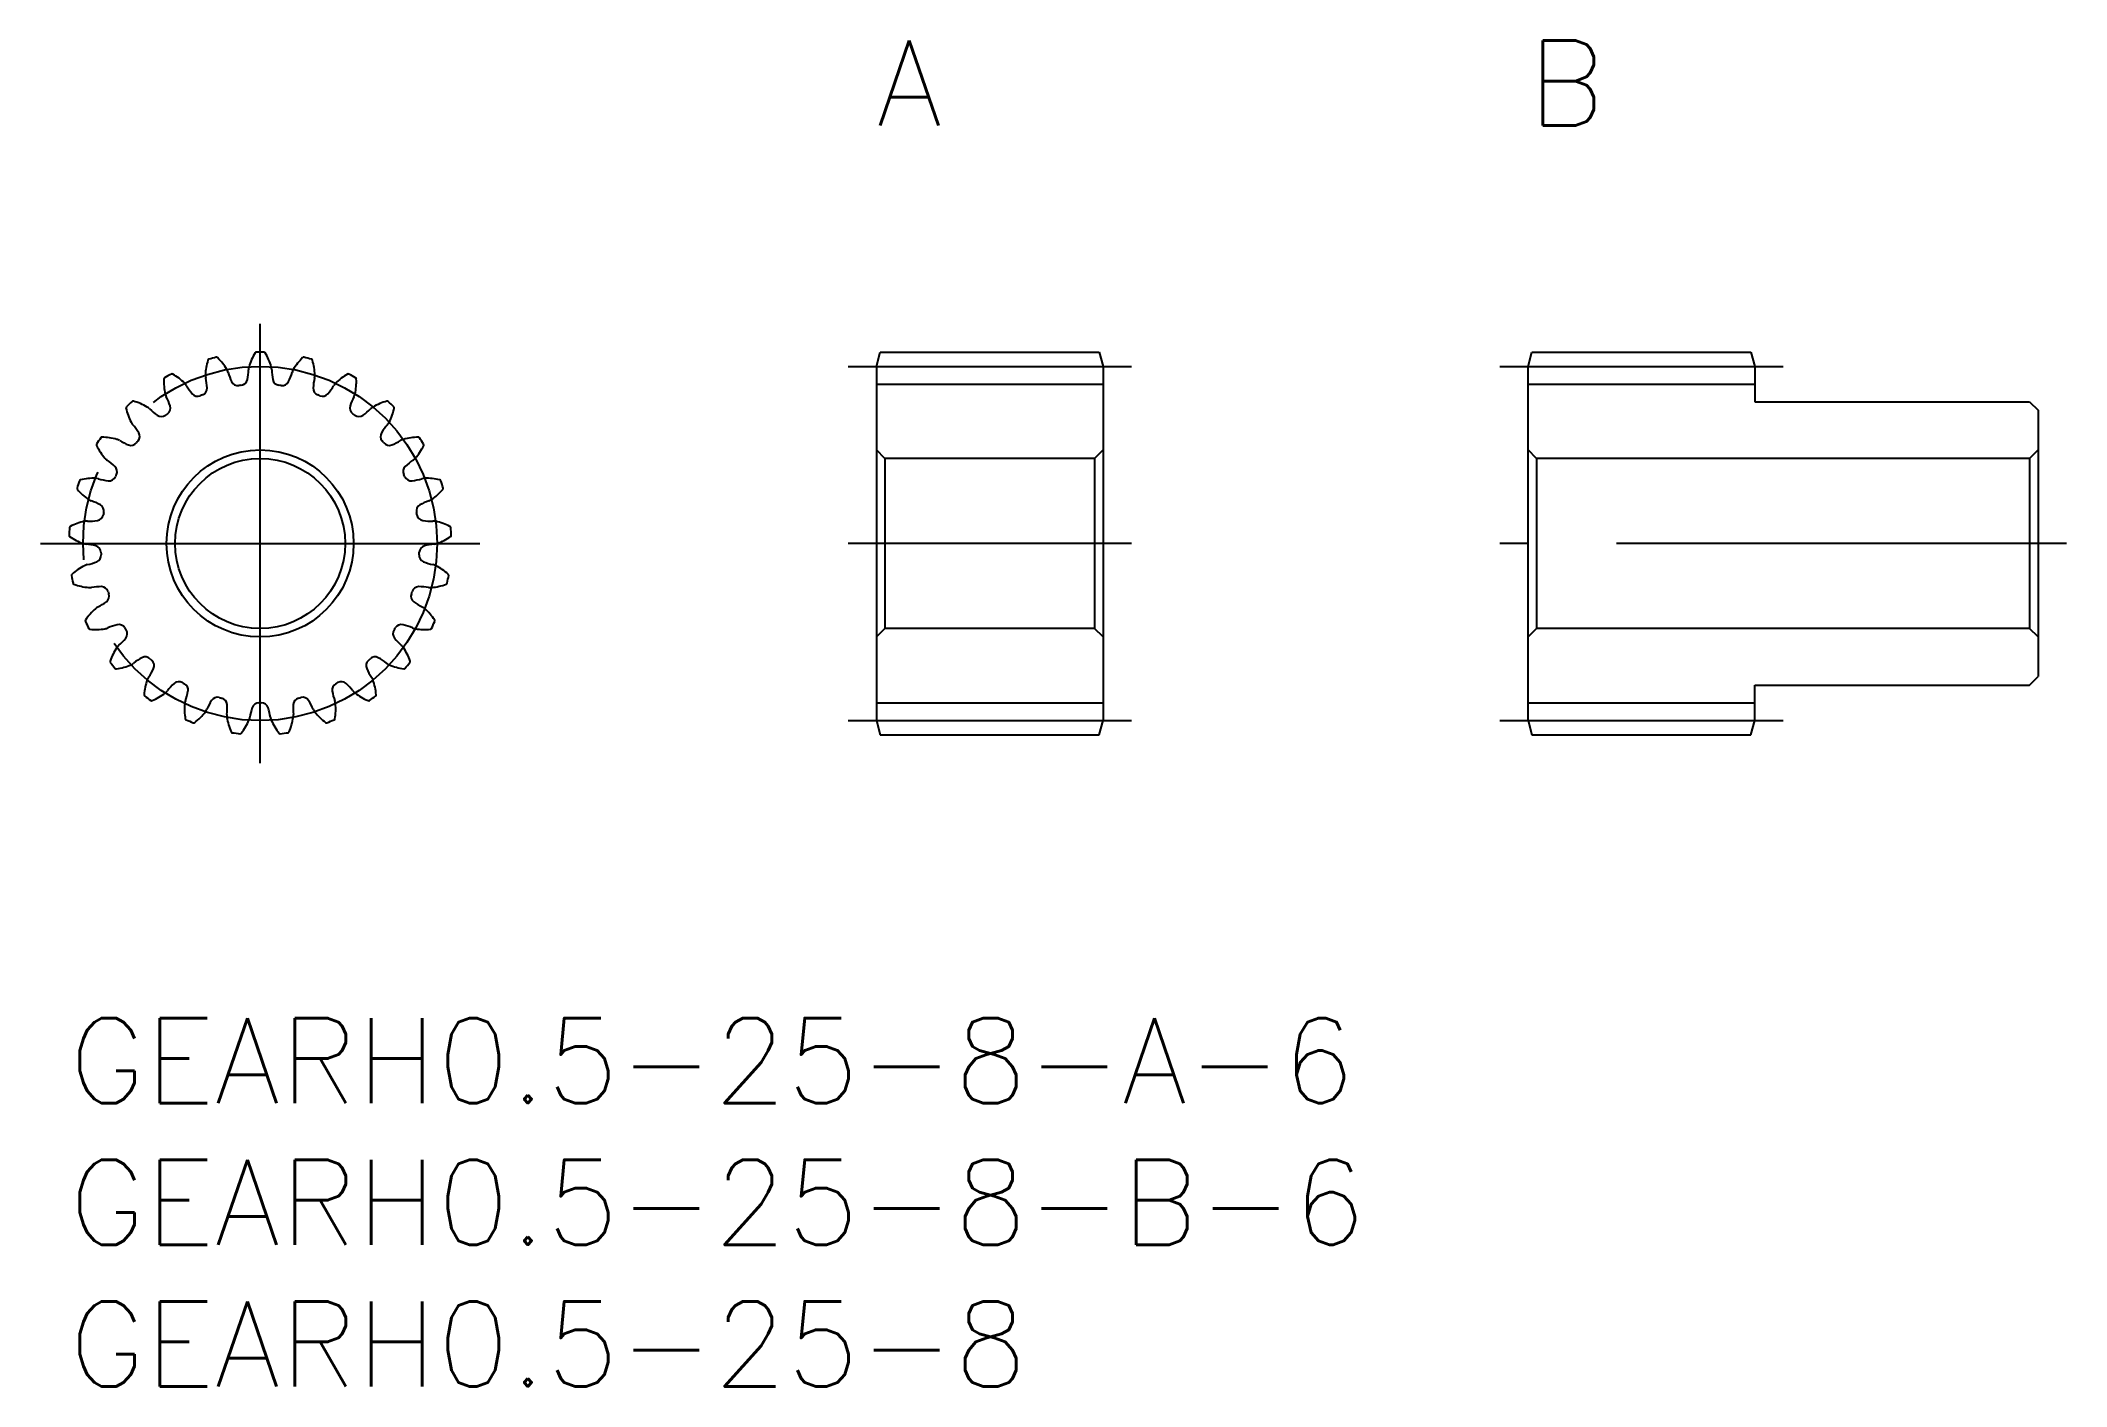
# Model space of a CAD drawing. Extents: x -1 to 70.5, y -13 to 34.5.
import ezdxf

# ---------------------------------------------------------------- set-up
doc = ezdxf.new("R2010")
doc.units = 0
doc.header["$LTSCALE"] = 0.5
doc.linetypes.add('CENTER', pattern=[50.8, 31.75, -6.35, 6.35, -6.35])
for name, color, linetype in [('MSM_CENTER', 1, 'CENTER'), ('MSM_CONTINUOUS', 7, 'CONTINUOUS'), ('MSM_PART_NUMBER', 7, 'CONTINUOUS')]:
    doc.layers.add(name, color=color, linetype=linetype)
doc.styles.get("Standard").update_dxf_attribs({"font": 'txt.shx', "height": 3, "bigfont": 'bigfont.shx'})

# ---------------------------------------------------------------- blocks, each defined once
blk = doc.blocks.new('*U2')
at = {"layer": 'MSM_PART_NUMBER'}
blk.add_text('GEARH0.5-25-8-A-6', height=3, dxfattribs=at).set_placement((0, -3))
blk = doc.blocks.new('*U3')
at = {"layer": 'MSM_PART_NUMBER'}
blk.add_text('GEARH0.5-25-8-B-6', height=3, dxfattribs=at).set_placement((0, -8))
blk = doc.blocks.new('*U4')
at = {"layer": 'MSM_PART_NUMBER'}
blk.add_text('GEARH0.5-25-8', height=3, dxfattribs=at).set_placement((0, -13))

msp = doc.modelspace()

# ---------------------------------------------------------------- linework, layer by layer
at = {"layer": 'MSM_CENTER'}
for p, q in [((6.75, 9), (6.75, 24.5)), ((27.5, 23), (37.5, 23)), ((50.5, 23), (60.5, 23)), ((-1, 16.75), (14.5, 16.75)), ((37.5, 16.75), (27.5, 16.75)), ((70.5, 16.75), (50.5, 16.75)), ((27.5, 10.5), (37.5, 10.5)), ((50.5, 10.5), (60.5, 10.5))]:
    msp.add_line(p, q, dxfattribs=at)
msp.add_circle((6.75, 16.75), 6.25, dxfattribs=at)
at = {"layer": 'MSM_CONTINUOUS'}
for p, q in [((28.5, 23), (28.634, 23.5)), ((28.5, 23), (28.5, 10.5)), ((28.634, 23.5), (36.366, 23.5)), ((36.366, 23.5), (36.5, 23)), ((36.5, 23), (36.5, 10.5)), ((51.5, 23), (51.634, 23.5)), ((51.5, 10.5), (51.5, 23)), ((51.634, 23.5), (59.366, 23.5)), ((59.366, 23.5), (59.5, 23)), ((59.5, 23), (59.5, 21.75)), ((28.5, 22.375), (36.5, 22.375)), ((51.5, 22.375), (59.5, 22.375)), ((59.5, 21.75), (69.2, 21.75)), ((69.2, 21.75), (69.5, 21.45)), ((69.5, 21.45), (69.5, 12.05)), ((28.8, 19.75), (28.5, 20.05)), ((36.5, 20.05), (36.2, 19.75)), ((51.8, 19.75), (51.5, 20.05)), ((69.5, 20.05), (69.2, 19.75)), ((28.8, 19.75), (28.8, 13.75)), ((36.2, 19.75), (28.8, 19.75)), ((36.2, 19.75), (36.2, 13.75)), ((51.8, 19.75), (51.8, 13.75)), ((69.2, 19.75), (51.8, 19.75)), ((69.2, 19.75), (69.2, 13.75)), ((28.8, 13.75), (28.5, 13.45)), ((36.2, 13.75), (28.8, 13.75)), ((36.5, 13.45), (36.2, 13.75)), ((51.8, 13.75), (51.5, 13.45)), ((69.2, 13.75), (51.8, 13.75)), ((69.5, 13.45), (69.2, 13.75)), ((59.5, 10.5), (59.5, 11.75)), ((59.5, 11.75), (69.2, 11.75)), ((69.2, 11.75), (69.5, 12.05)), ((28.5, 11.125), (36.5, 11.125)), ((51.5, 11.125), (59.5, 11.125)), ((28.5, 10.5), (28.634, 10)), ((36.366, 10), (36.5, 10.5)), ((51.5, 10.5), (51.634, 10)), ((59.366, 10), (59.5, 10.5)), ((28.634, 10), (36.366, 10)), ((51.634, 10), (59.366, 10))]:
    msp.add_line(p, q, dxfattribs=at)
for radius in [3.3, 3]:
    msp.add_circle((6.75, 16.75), radius, dxfattribs=at)
for centre, radius, start, end in [((6.901, 22.621), 2.083, 163.33661, 178), ((4.953, 23.204), 0.05, 105.55982, 163.33661), ((6.75, 16.75), 6.75, 103.24018, 105.55982), ((5.215, 23.272), 0.05, 45.46339, 103.24018), ((3.789, 21.823), 2.083, 30.8, 45.46339), ((5.227, 22.68), 0.409, 15.54813, 30.8001), ((4.418, 22.919), 1.923, 348.45504, 358.85196), ((6.75, 22.872), 0.409, 163.5999, 178.85187), ((8.356, 22.399), 2.083, 148.93661, 163.6), ((6.614, 23.449), 0.05, 91.15982, 148.93661), ((6.75, 16.75), 6.75, 88.84018, 91.15982), ((6.886, 23.449), 0.05, 31.06339, 88.84018), ((5.144, 22.399), 2.083, 16.4, 31.06339), ((6.75, 22.872), 0.409, 1.14813, 16.4001), ((9.082, 22.919), 1.923, 181.14804, 191.54496), ((8.273, 22.68), 0.409, 149.1999, 164.45187), ((9.711, 21.823), 2.083, 134.53661, 149.2), ((8.285, 23.272), 0.05, 76.75982, 134.53661), ((6.75, 16.75), 6.75, 74.44018, 76.75982), ((8.547, 23.204), 0.05, 16.66339, 74.44018), ((6.599, 22.621), 2.083, 2, 16.66339), ((5.436, 22.474), 2.083, 177.73661, 192.4), ((3.404, 22.555), 0.05, 119.95982, 177.73661), ((6.75, 16.75), 6.75, 117.64018, 119.95982), ((3.642, 22.685), 0.05, 59.86339, 117.64018), ((2.621, 20.927), 2.083, 45.2, 59.86339), ((3.801, 22.115), 0.409, 29.94813, 45.2001), ((5.821, 23.279), 1.923, 209.94804, 220.34496), ((4.628, 22.229), 0.25, 291.16902, 2.85505), ((5.227, 22.68), 0.409, 177.9999, 193.25187), ((2.957, 22.145), 1.923, 2.85504, 13.25196), ((7.474, 23.305), 1.923, 195.54804, 205.94496), ((5.97, 22.573), 0.25, 205.94494, 277.63102), ((6.75, 16.75), 5.625, 96.769, 97.631), ((6.058, 22.584), 0.25, 276.769, 348.45504), ((7.442, 22.584), 0.25, 191.54494, 263.23101), ((6.75, 16.75), 5.625, 82.369, 83.231), ((7.53, 22.573), 0.25, 262.369, 334.05504), ((6.026, 23.305), 1.923, 334.05504, 344.45196), ((10.543, 22.145), 1.923, 166.74804, 177.14496), ((8.872, 22.229), 0.25, 177.14494, 248.83101), ((8.273, 22.68), 0.409, 346.74813, 2.0001), ((7.679, 23.279), 1.923, 319.65504, 330.05196), ((9.699, 22.115), 0.409, 134.7999, 150.05187), ((10.879, 20.927), 2.083, 120.13661, 134.8), ((9.858, 22.685), 0.05, 62.35982, 120.13661), ((6.75, 16.75), 6.75, 60.04018, 62.35982), ((8.064, 22.474), 2.083, 347.6, 2.26339), ((10.096, 22.555), 0.05, 2.26339, 60.04018), ((2.066, 21.54), 0.05, 134.35982, 192.13661), ((4.053, 21.968), 2.083, 192.13661, 206.8), ((6.75, 16.75), 6.75, 132.04018, 134.35982), ((2.263, 21.726), 0.05, 74.26339, 132.04018), ((1.712, 19.769), 2.083, 59.6, 74.26339), ((2.559, 21.213), 0.409, 44.34813, 59.6001), ((4.227, 22.843), 1.923, 224.34804, 234.74496), ((3.801, 22.115), 0.409, 192.3999, 207.65187), ((1.735, 21.033), 1.923, 17.25504, 27.65196), ((3.333, 21.529), 0.25, 305.56902, 17.25505), ((4.546, 22.196), 0.25, 220.34494, 292.03102), ((6.75, 16.75), 5.625, 111.169, 112.031), ((6.75, 16.75), 5.625, 67.969, 68.831), ((8.954, 22.196), 0.25, 247.969, 319.65505), ((10.167, 21.529), 0.25, 162.74496, 234.43101), ((11.765, 21.033), 1.923, 152.34804, 162.74496), ((9.699, 22.115), 0.409, 332.34813, 347.6001), ((9.273, 22.843), 1.923, 305.25504, 315.65196), ((10.941, 21.213), 0.409, 120.3999, 135.65187), ((11.788, 19.769), 2.083, 105.73661, 120.4), ((11.237, 21.726), 0.05, 47.95982, 105.73661), ((6.75, 16.75), 6.75, 45.64018, 47.95982), ((9.447, 21.968), 2.083, 333.2, 347.86339), ((11.434, 21.54), 0.05, 347.86339, 45.64018), ((2.559, 21.213), 0.409, 206.7999, 222.05187), ((0.827, 19.651), 1.923, 31.65504, 42.05196), ((3.261, 21.477), 0.25, 234.74494, 306.43102), ((6.75, 16.75), 5.625, 125.569, 126.431), ((6.75, 16.75), 5.625, 53.569, 54.431), ((10.239, 21.477), 0.25, 233.569, 305.25504), ((12.673, 19.651), 1.923, 137.94804, 148.34496), ((10.941, 21.213), 0.409, 317.94813, 333.2001), ((1.021, 20.225), 0.05, 148.75982, 206.53661), ((2.841, 21.133), 2.083, 206.53661, 221.2), ((6.75, 16.75), 6.75, 146.44018, 148.75982), ((1.167, 20.454), 0.05, 88.66339, 146.44018), ((1.119, 18.421), 2.083, 74, 88.66339), ((1.581, 20.03), 0.409, 58.74813, 74.0001), ((2.791, 22.024), 1.923, 238.74804, 249.14496), ((2.195, 20.461), 0.25, 249.14494, 320.83102), ((6.75, 16.75), 5.625, 139.969, 140.831), ((2.252, 20.529), 0.25, 319.96902, 31.65505), ((11.248, 20.529), 0.25, 148.34496, 220.03101), ((6.75, 16.75), 5.625, 39.169, 40.031), ((11.305, 20.461), 0.25, 219.169, 290.85504), ((10.709, 22.024), 1.923, 290.85504, 301.25196), ((11.919, 20.03), 0.409, 105.9999, 121.25187), ((12.381, 18.421), 2.083, 91.33661, 106), ((10.659, 21.133), 2.083, 318.8, 333.46339), ((12.333, 20.454), 0.05, 33.55982, 91.33661), ((6.75, 16.75), 6.75, 31.24018, 33.55982), ((12.479, 20.225), 0.05, 333.46339, 31.24018), ((1.581, 20.03), 0.409, 221.1999, 236.45187), ((0.292, 18.087), 1.923, 46.05504, 56.45196), ((1.453, 19.291), 0.25, 334.36902, 46.05505), ((12.047, 19.291), 0.25, 133.94496, 205.63101), ((13.208, 18.087), 1.923, 123.54804, 133.94496), ((11.919, 20.03), 0.409, 303.54813, 318.8001), ((0.337, 18.691), 0.05, 163.15982, 220.93661), ((6.75, 16.75), 6.75, 160.84018, 163.15982), ((1.873, 20.023), 2.083, 220.93661, 235.6), ((0.421, 18.949), 0.05, 103.06339, 160.84018), ((0.881, 16.968), 2.083, 88.4, 103.06339), ((0.927, 18.642), 0.409, 73.14813, 88.4001), ((1.604, 20.874), 1.923, 253.14804, 263.54496), ((1.415, 19.211), 0.25, 263.54494, 335.23102), ((6.75, 16.75), 5.625, 154.369, 155.231), ((6.75, 16.75), 5.625, 24.769, 25.631), ((12.085, 19.211), 0.25, 204.769, 276.45505), ((11.896, 20.874), 1.923, 276.45504, 286.85196), ((12.573, 18.642), 0.409, 91.5999, 106.85187), ((12.619, 16.968), 2.083, 76.93661, 91.6), ((11.627, 20.023), 2.083, 304.4, 319.06339), ((13.079, 18.949), 0.05, 19.15982, 76.93661), ((6.75, 16.75), 6.75, 16.84018, 19.15982), ((13.163, 18.691), 0.05, 319.06339, 16.84018), ((0.927, 18.642), 0.409, 235.5999, 250.85187), ((0.163, 16.439), 1.923, 60.45504, 70.85196), ((0.988, 17.894), 0.25, 348.76902, 60.45505), ((12.512, 17.894), 0.25, 119.54496, 191.23101), ((13.337, 16.439), 1.923, 109.14804, 119.54496), ((12.573, 18.642), 0.409, 289.14813, 304.4001), ((6.75, 16.75), 6.75, 175.24018, 177.55982), ((0.073, 17.306), 0.05, 117.46339, 175.24018), ((1.011, 15.502), 2.083, 102.8, 117.46339), ((0.64, 17.134), 0.409, 87.54813, 102.8001), ((0.74, 19.464), 1.923, 267.54804, 277.94496), ((0.971, 17.807), 0.25, 277.94494, 349.63102), ((6.75, 16.75), 5.625, 168.769, 169.631), ((6.75, 16.75), 5.625, 10.369, 11.231), ((12.529, 17.807), 0.25, 190.369, 262.05505), ((12.76, 19.464), 1.923, 262.05504, 272.45196), ((12.86, 17.134), 0.409, 77.1999, 92.45187), ((12.489, 15.502), 2.083, 62.53661, 77.2), ((13.427, 17.306), 0.05, 4.75982, 62.53661), ((6.75, 16.75), 6.75, 2.44018, 4.75982), ((0.056, 17.035), 0.05, 177.55982, 235.33661), ((1.213, 18.708), 2.083, 235.33661, 250), ((0.64, 17.134), 0.409, 249.9999, 265.25187), ((0.447, 14.81), 1.923, 74.85504, 85.25196), ((0.884, 16.425), 0.25, 3.16902, 74.85505), ((12.616, 16.425), 0.25, 105.14496, 176.83101), ((13.053, 14.81), 1.923, 94.74804, 105.14496), ((12.86, 17.134), 0.409, 274.74813, 290.0001), ((12.287, 18.708), 2.083, 290, 304.66339), ((13.444, 17.035), 0.05, 304.66339, 2.44018), ((1.502, 14.114), 2.083, 117.2, 131.86339), ((0.736, 15.603), 0.409, 101.94813, 117.2001), ((0.253, 17.884), 1.923, 281.94804, 292.34496), ((0.89, 16.337), 0.25, 292.34494, 4.03102), ((6.75, 16.75), 5.625, 183.169, 184.031), ((12.61, 16.337), 0.25, 175.969, 247.65505), ((6.75, 16.75), 5.625, 355.969, 356.831), ((13.247, 17.884), 1.923, 247.65504, 258.05196), ((12.764, 15.603), 0.409, 62.7999, 78.05187), ((11.998, 14.114), 2.083, 48.13661, 62.8), ((0.145, 15.628), 0.05, 131.86339, 189.64018), ((6.75, 16.75), 6.75, 189.64018, 191.95982), ((0.195, 15.362), 0.05, 191.95982, 249.73661), ((0.9, 17.269), 2.083, 249.73661, 264.4), ((0.736, 15.603), 0.409, 264.3999, 279.65187), ((1.127, 13.304), 1.923, 89.25504, 99.65196), ((1.149, 14.977), 0.25, 17.56902, 89.25505), ((6.75, 16.75), 5.625, 197.569, 198.431), ((6.75, 16.75), 5.625, 341.569, 342.431), ((12.351, 14.977), 0.25, 90.74494, 162.43101), ((12.373, 13.304), 1.923, 80.34804, 90.74496), ((12.764, 15.603), 0.409, 260.34813, 275.6001), ((12.6, 17.269), 2.083, 275.6, 290.26339), ((13.305, 15.362), 0.05, 290.26339, 348.04018), ((6.75, 16.75), 6.75, 348.04018, 350.35982), ((13.355, 15.628), 0.05, 350.35982, 48.13661), ((2.322, 12.891), 2.083, 131.6, 146.26339), ((1.21, 14.143), 0.409, 116.34813, 131.6001), ((0.175, 16.233), 1.923, 296.34804, 306.74496), ((1.176, 14.893), 0.25, 306.74494, 18.43101), ((12.324, 14.893), 0.25, 161.569, 233.25505), ((13.325, 16.233), 1.923, 233.25504, 243.65196), ((12.29, 14.143), 0.409, 48.3999, 63.65187), ((11.178, 12.891), 2.083, 33.73661, 48.4), ((0.631, 14.021), 0.05, 146.26339, 204.04018), ((6.75, 16.75), 6.75, 204.04018, 206.35982), ((0.747, 13.775), 0.05, 206.35982, 264.13661), ((0.954, 15.798), 2.083, 264.13661, 278.8), ((1.21, 14.143), 0.409, 278.7999, 294.05187), ((2.161, 12.014), 1.923, 103.65504, 114.05196), ((1.766, 13.639), 0.25, 31.96902, 103.65505), ((6.75, 16.75), 5.625, 211.969, 212.831), ((1.813, 13.565), 0.25, 321.14494, 32.83102), ((11.687, 13.565), 0.25, 147.169, 218.85505), ((6.75, 16.75), 5.625, 327.169, 328.031), ((11.734, 13.639), 0.25, 76.34494, 148.03101), ((11.339, 12.014), 1.923, 65.94804, 76.34496), ((12.29, 14.143), 0.409, 245.94813, 261.2001), ((12.546, 15.798), 2.083, 261.2, 275.86339), ((12.753, 13.775), 0.05, 275.86339, 333.64031), ((6.75, 16.75), 6.75, 333.64018, 335.95982), ((12.869, 14.021), 0.05, 335.95982, 33.73661), ((3.421, 11.911), 2.083, 146, 160.66339), ((2.033, 12.848), 0.409, 130.74813, 146.0001), ((0.511, 14.614), 1.923, 310.74804, 321.14496), ((12.989, 14.614), 1.923, 218.85504, 229.25196), ((11.467, 12.848), 0.409, 33.9999, 49.25187), ((10.079, 11.911), 2.083, 19.33661, 34), ((1.502, 12.585), 0.05, 160.66339, 218.44018), ((6.75, 16.75), 6.75, 218.44018, 220.75982), ((1.675, 12.376), 0.05, 220.75982, 278.53661), ((1.373, 14.386), 2.083, 278.53661, 293.2), ((2.033, 12.848), 0.409, 293.1999, 308.45187), ((3.483, 11.021), 1.923, 118.05504, 128.45196), ((2.696, 12.498), 0.25, 46.369, 118.05505), ((1.238, 13.13), 1.923, 325.14804, 335.54496), ((6.75, 16.75), 5.625, 226.369, 227.231), ((2.761, 12.437), 0.25, 335.54494, 47.23102), ((10.739, 12.437), 0.25, 132.769, 204.45505), ((12.262, 13.13), 1.923, 204.45504, 214.85196), ((6.75, 16.75), 5.625, 312.769, 313.631), ((10.804, 12.498), 0.25, 61.94494, 133.63101), ((10.017, 11.021), 1.923, 51.54804, 61.94496), ((11.467, 12.848), 0.409, 231.54813, 246.8001), ((12.127, 14.386), 2.083, 246.8, 261.46339), ((11.825, 12.376), 0.05, 261.46339, 319.24031), ((6.75, 16.75), 6.75, 319.24018, 321.55982), ((11.998, 12.585), 0.05, 321.55982, 19.33661), ((4.729, 11.235), 2.083, 160.4, 175.06339), ((3.151, 11.797), 0.409, 145.14813, 160.4001), ((2.13, 13.124), 2.083, 292.93661, 307.6), ((3.151, 11.797), 0.409, 307.5999, 322.85187), ((5.01, 10.389), 1.923, 132.45504, 142.85196), ((3.881, 11.623), 0.25, 60.769, 132.45505), ((6.75, 16.75), 5.625, 240.769, 241.631), ((3.959, 11.581), 0.25, 349.94494, 61.63102), ((2.311, 11.873), 1.923, 339.54804, 349.94496), ((9.541, 11.581), 0.25, 118.369, 190.05505), ((11.189, 11.873), 1.923, 190.05504, 200.45196), ((6.75, 16.75), 5.625, 298.369, 299.231), ((9.619, 11.623), 0.25, 47.54494, 119.23101), ((8.49, 10.389), 1.923, 37.14804, 47.54496), ((10.349, 11.797), 0.409, 217.14813, 232.4001), ((11.37, 13.124), 2.083, 232.4, 247.06339), ((10.349, 11.797), 0.409, 19.5999, 34.85187), ((8.771, 11.235), 2.083, 4.93661, 19.6), ((2.703, 11.41), 0.05, 175.06339, 232.84018), ((6.75, 16.75), 6.75, 232.84018, 235.15982), ((2.922, 11.251), 0.05, 235.15982, 292.93661), ((6.164, 10.906), 2.083, 174.8, 189.46339), ((4.496, 11.058), 0.409, 159.54813, 174.8001), ((3.177, 12.089), 2.083, 307.33661, 322), ((4.496, 11.058), 0.409, 321.9999, 337.25187), ((6.647, 10.156), 1.923, 146.85504, 157.25196), ((5.246, 11.071), 0.25, 75.169, 146.85505), ((6.75, 16.75), 5.625, 255.169, 256.031), ((5.332, 11.049), 0.25, 4.34494, 76.03101), ((3.664, 10.922), 1.923, 353.94804, 4.34496), ((8.29, 10.338), 1.923, 161.25504, 171.65196), ((6.706, 10.875), 0.25, 89.569, 161.25505), ((6.75, 16.75), 5.625, 269.569, 270.431), ((6.794, 10.875), 0.25, 18.74494, 90.43101), ((5.21, 10.338), 1.923, 8.34804, 18.74496), ((9.836, 10.922), 1.923, 175.65504, 186.05196), ((8.168, 11.049), 0.25, 103.969, 175.65505), ((6.75, 16.75), 5.625, 283.969, 284.831), ((8.254, 11.071), 0.25, 33.14494, 104.83101), ((6.853, 10.156), 1.923, 22.74804, 33.14496), ((9.004, 11.058), 0.409, 202.74813, 218.0001), ((10.323, 12.089), 2.083, 218, 232.66339), ((9.004, 11.058), 0.409, 5.1999, 20.45187), ((7.336, 10.906), 2.083, 350.53661, 5.2), ((10.578, 11.251), 0.05, 247.06339, 304.84031), ((6.75, 16.75), 6.75, 304.84018, 307.15982), ((10.797, 11.41), 0.05, 307.15982, 4.93661), ((4.158, 10.572), 0.05, 189.46339, 247.24031), ((6.75, 16.75), 6.75, 247.24018, 249.55982), ((4.41, 10.472), 0.05, 249.55982, 307.33661), ((5.983, 10.676), 0.409, 173.94813, 189.2001), ((7.635, 10.944), 2.083, 189.2, 203.86339), ((5.776, 10.121), 0.05, 203.86339, 261.64031), ((6.75, 16.75), 6.75, 261.64018, 263.95982), ((6.045, 10.087), 0.05, 263.95982, 321.73661), ((4.448, 11.346), 2.083, 321.73661, 336.4), ((5.983, 10.676), 0.409, 336.3999, 351.65187), ((7.517, 10.676), 0.409, 188.34813, 203.6001), ((9.052, 11.346), 2.083, 203.6, 218.26339), ((7.455, 10.087), 0.05, 218.26339, 276.04018), ((6.75, 16.75), 6.75, 276.04018, 278.35982), ((7.724, 10.121), 0.05, 278.35982, 336.13661), ((5.865, 10.944), 2.083, 336.13661, 350.8), ((7.517, 10.676), 0.409, 350.7999, 6.05187), ((9.09, 10.472), 0.05, 232.66339, 290.44018), ((6.75, 16.75), 6.75, 290.44018, 292.75982), ((9.342, 10.572), 0.05, 292.75982, 350.53661)]:
    msp.add_arc(centre, radius, start, end, dxfattribs=at)

# ---------------------------------------------------------------- block references
for name in ['*U2', '*U3', '*U4']:
    msp.add_blockref(name, (0, 0), dxfattribs=at)

# ---------------------------------------------------------------- texts
at = {"layer": 'MSM_PART_NUMBER'}
for s, p in [('A', (28.5, 31.5)), ('B', (51.5, 31.5))]:
    msp.add_text(s, height=3, dxfattribs=at).set_placement(p)

doc.saveas('drawing.dxf')
